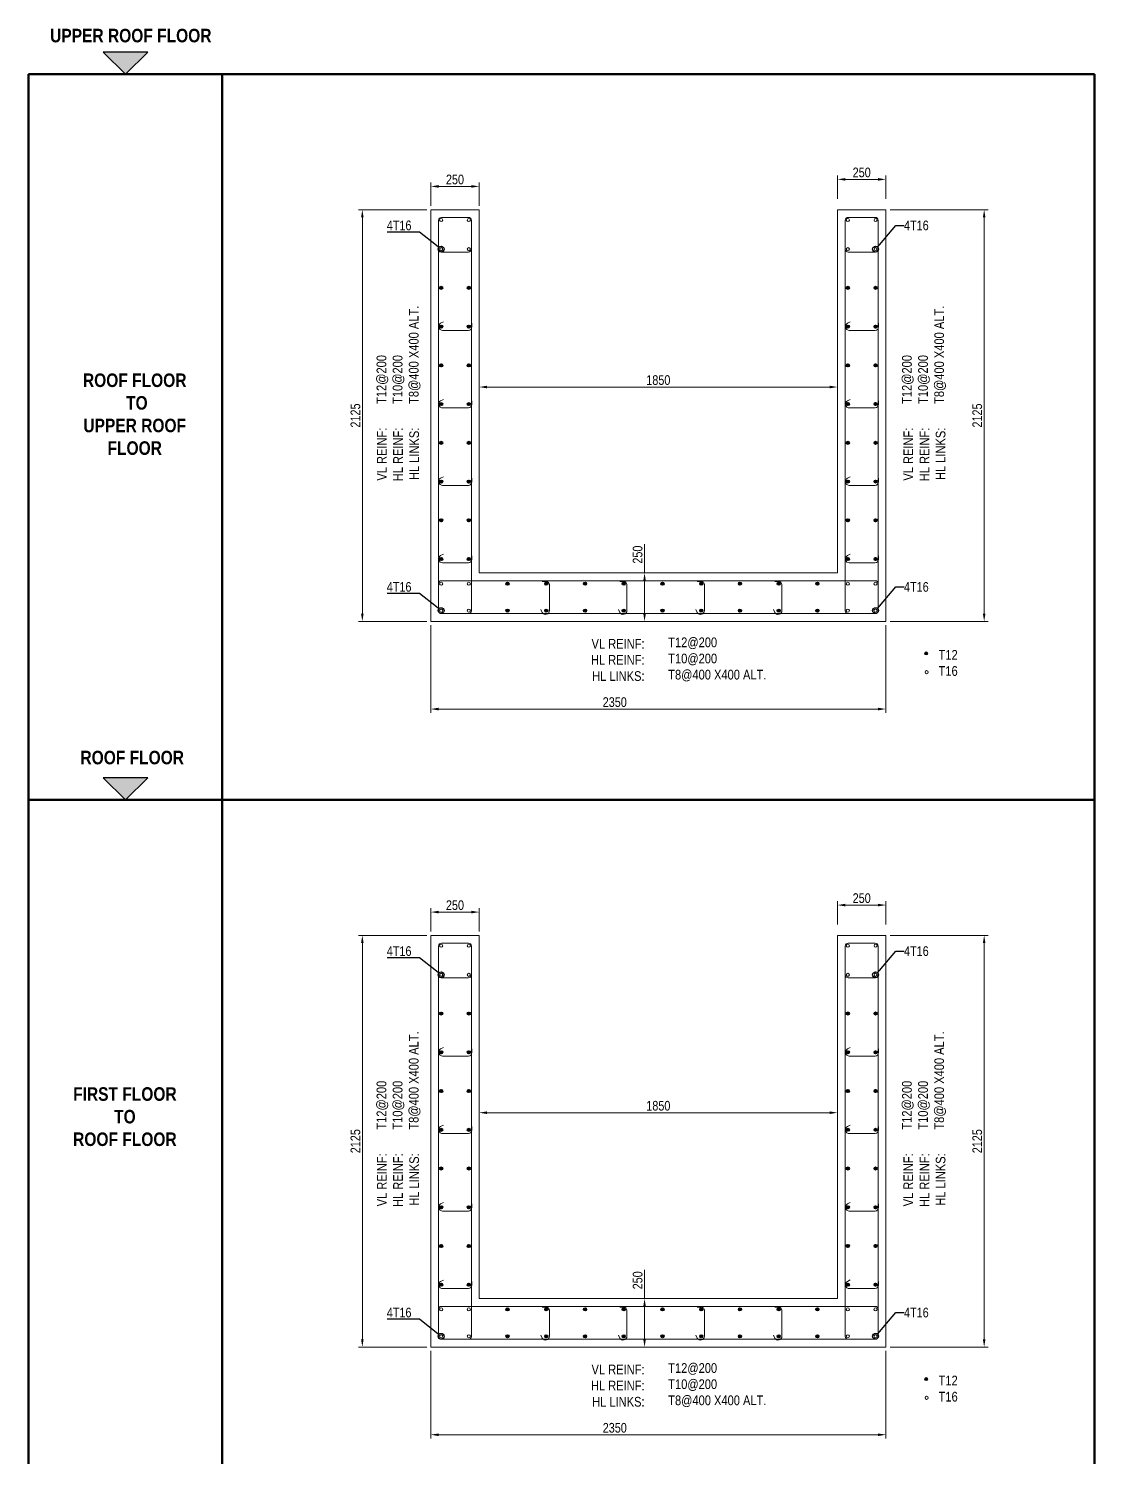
# Model space of a CAD drawing. Header units: millimetres. Extents: x 8553 to 24500, y -16719 to -3498.
# Drawn here: x 8553 to 14056, y -11961 to -4585 of the extents above; entities that cross this region are included whole.
import ezdxf
from ezdxf import colors
from ezdxf.entities.mleader import LeaderData, LeaderLine
from ezdxf.math import Vec2, Vec3

# ---------------------------------------------------------------- set-up
doc = ezdxf.new("R2010")
doc.units = ezdxf.units.MM
doc.header["$LTSCALE"] = 50
doc.header["$PDMODE"] = 35
for name, color, linetype, lineweight in [('A-ANNO-DIMS', 211, 'Continuous', 9), ('A-DETL', 90, 'Continuous', 9), ('A-DETL-GENF', 92, 'Continuous', 9), ('G-ANNO-TEXT', 231, 'Continuous', 9), ('S-COL', 3, 'Continuous', 13)]:
    doc.layers.add(name, color=color, linetype=linetype, lineweight=lineweight)
doc.styles.add('Arial', font='arial.ttf', dxfattribs={"width": 0.8, "height": 50})
doc.styles.add('Arial Narrow_1', font='ARIALN.TTF', dxfattribs={"height": 50})
doc.styles.add('Arial Narrow_B_2', font='ARIALNB.TTF', dxfattribs={"height": 70})
doc.styles.add('style1', font='arial.ttf', dxfattribs={"width": 0.8, "height": 62.5})
doc.dimstyles.new('WYE_STANDARD_-_2_5mm', dxfattribs={"dimscale": 304.8, "dimtxt": 51.01297, "dimasz": 0.131234, "dimexe": 0.065617, "dimexo": 0.065617, "dimgap": 0.032808, "dimtad": 1, "dimdec": 0, "dimzin": 0, "dimdsep": 46, "dimtxsty": 'Arial', "dimsah": 1, "dimcen": 0.09, "dimazin": 0, "dimtfac": 1, "dimtdec": 4, "dimtix": 1, "dimtmove": 0, "dimatfit": 3, "dimfxl": 1, "dimtvp": 1, "dimtolj": 1, "dimtzin": 0, "dimlwd": 13, "dimlwe": 13, "dimarcsym": 2})

# ---------------------------------------------------------------- blocks, each defined once
blk = doc.blocks.new('*D15')
at = {"layer": 'A-ANNO-DIMS', "color": 0, "lineweight": 13, "transparency": 16777216}
for p, q in [((13002.3, -9266), (13506.8, -9266)), ((13486.8, -9306), (13486.8, -11351.1)), ((13002.3, -11391.1), (13506.8, -11391.1))]:
    blk.add_line(p, q, dxfattribs=at)
at = {"layer": 'A-ANNO-DIMS', "color": 0, "transparency": 16777216}
for points in [[(13480.1, -9306), (13493.5, -9306), (13486.8, -9266)], [(13480.1, -11351.1), (13493.5, -11351.1), (13486.8, -11391.1)]]:
    blk.add_solid(points, dxfattribs=at)
at = {"layer": 'Defpoints', "color": 0, "transparency": 16777216}
for p in [(12982.3, -9266), (12982.3, -11391.1), (13486.8, -11391.1)]:
    blk.add_point(p, dxfattribs=at)
at = {"layer": 'A-ANNO-DIMS', "color": 0, "lineweight": 13, "transparency": 16777216, "insert": (13451.3, -10328.5), "char_height": 50, "attachment_point": 5, "rotation": 90, "style": 'Arial'}
blk.add_mtext('\\A1;2125', dxfattribs=at)
blk = doc.blocks.new('*D16')
at = {"layer": 'A-ANNO-DIMS', "color": 0, "lineweight": 13, "transparency": 16777216}
for p, q in [((10629.5, -11411.1), (10629.5, -11863.8)), ((12979.4, -11411.1), (12979.4, -11863.8)), ((12939.4, -11843.8), (10669.5, -11843.8))]:
    blk.add_line(p, q, dxfattribs=at)
at = {"layer": 'A-ANNO-DIMS', "color": 0, "transparency": 16777216}
for points in [[(10669.5, -11837.2), (10669.5, -11850.5), (10629.5, -11843.8)], [(12939.4, -11837.2), (12939.4, -11850.5), (12979.4, -11843.8)]]:
    blk.add_solid(points, dxfattribs=at)
at = {"layer": 'Defpoints', "color": 0, "transparency": 16777216}
for p in [(10629.5, -11391.1), (12979.4, -11391.1), (10629.5, -11843.8)]:
    blk.add_point(p, dxfattribs=at)
at = {"layer": 'A-ANNO-DIMS', "color": 0, "lineweight": 13, "transparency": 16777216, "insert": (11579.5, -11808.3), "char_height": 50, "attachment_point": 5, "style": 'Arial'}
blk.add_mtext('\\A1;2350', dxfattribs=at)
blk = doc.blocks.new('*D17')
at = {"layer": 'A-ANNO-DIMS', "color": 0, "lineweight": 13, "transparency": 16777216}
for p, q in [((12729.5, -9209.7), (12729.5, -9089.5)), ((12939.4, -9109.5), (12769.5, -9109.5)), ((12979.4, -9209.7), (12979.4, -9089.5))]:
    blk.add_line(p, q, dxfattribs=at)
at = {"layer": 'A-ANNO-DIMS', "color": 0, "transparency": 16777216}
for points in [[(12769.5, -9102.9), (12769.5, -9116.2), (12729.5, -9109.5)], [(12939.4, -9102.9), (12939.4, -9116.2), (12979.4, -9109.5)]]:
    blk.add_solid(points, dxfattribs=at)
at = {"layer": 'Defpoints', "color": 0, "transparency": 16777216}
for p in [(12729.5, -9109.5), (12729.5, -9229.7), (12979.4, -9229.7)]:
    blk.add_point(p, dxfattribs=at)
at = {"layer": 'A-ANNO-DIMS', "color": 0, "lineweight": 13, "transparency": 16777216, "insert": (12854.5, -9074), "char_height": 50, "attachment_point": 5, "style": 'Arial'}
blk.add_mtext('\\A1;250', dxfattribs=at)
blk = doc.blocks.new('*D18')
at = {"layer": 'A-ANNO-DIMS', "color": 0, "lineweight": 13, "transparency": 16777216}
for p, q in [((10629.5, -9246), (10629.5, -9125.8)), ((10839.5, -9145.8), (10669.5, -9145.8)), ((10879.5, -9246), (10879.5, -9125.8))]:
    blk.add_line(p, q, dxfattribs=at)
at = {"layer": 'A-ANNO-DIMS', "color": 0, "transparency": 16777216}
for points in [[(10669.5, -9139.1), (10669.5, -9152.5), (10629.5, -9145.8)], [(10839.5, -9139.1), (10839.5, -9152.5), (10879.5, -9145.8)]]:
    blk.add_solid(points, dxfattribs=at)
at = {"layer": 'Defpoints', "color": 0, "transparency": 16777216}
for p in [(10629.5, -9145.8), (10629.5, -9266), (10879.5, -9266)]:
    blk.add_point(p, dxfattribs=at)
at = {"layer": 'A-ANNO-DIMS', "color": 0, "lineweight": 13, "transparency": 16777216, "insert": (10754.5, -9110.3), "char_height": 50, "attachment_point": 5, "style": 'Arial'}
blk.add_mtext('\\A1;250', dxfattribs=at)
blk = doc.blocks.new('*D19')
at = {"layer": 'A-ANNO-DIMS', "color": 0, "lineweight": 13, "transparency": 16777216}
for p, q in [((10609.5, -9266), (10256.3, -9266)), ((10276.3, -9306), (10276.3, -11351.1)), ((10609.5, -11391.1), (10256.3, -11391.1))]:
    blk.add_line(p, q, dxfattribs=at)
at = {"layer": 'A-ANNO-DIMS', "color": 0, "transparency": 16777216}
for points in [[(10269.6, -9306), (10282.9, -9306), (10276.3, -9266)], [(10269.6, -11351.1), (10282.9, -11351.1), (10276.3, -11391.1)]]:
    blk.add_solid(points, dxfattribs=at)
at = {"layer": 'Defpoints', "color": 0, "transparency": 16777216}
for p in [(10629.5, -9266), (10276.3, -11391.1), (10629.5, -11391.1)]:
    blk.add_point(p, dxfattribs=at)
at = {"layer": 'A-ANNO-DIMS', "color": 0, "lineweight": 13, "transparency": 16777216, "insert": (10240.7, -10328.5), "char_height": 50, "attachment_point": 5, "rotation": 90, "style": 'Arial'}
blk.add_mtext('\\A1;2125', dxfattribs=at)
blk = doc.blocks.new('*D21')
at = {"layer": 'A-ANNO-DIMS', "color": 0, "lineweight": 13, "transparency": 16777216}
for p, q in [((10879.5, -10183.6), (10879.5, -10161.4)), ((12729.5, -10183.5), (12729.5, -10161.4)), ((12689.5, -10181.4), (10919.5, -10181.4))]:
    blk.add_line(p, q, dxfattribs=at)
at = {"layer": 'A-ANNO-DIMS', "color": 0, "transparency": 16777216}
for points in [[(10919.5, -10174.8), (10919.5, -10188.1), (10879.5, -10181.4)], [(12689.5, -10174.8), (12689.5, -10188.1), (12729.5, -10181.4)]]:
    blk.add_solid(points, dxfattribs=at)
at = {"layer": 'Defpoints', "color": 0, "transparency": 16777216}
for p in [(10879.5, -10181.4), (10879.5, -10203.6), (12729.5, -10203.5)]:
    blk.add_point(p, dxfattribs=at)
at = {"layer": 'A-ANNO-DIMS', "color": 0, "lineweight": 13, "transparency": 16777216, "insert": (11804.5, -10145.9), "char_height": 50, "attachment_point": 5, "style": 'Arial'}
blk.add_mtext('\\A1;1850', dxfattribs=at)
blk = doc.blocks.new('*D20')
at = {"layer": 'A-ANNO-DIMS', "color": 0, "lineweight": 13, "transparency": 16777216}
for p, q in [((11733.3, -11141.1), (11733.3, -10992.2)), ((11723.9, -11141.1), (11713.3, -11141.1)), ((11733.3, -11351.1), (11733.3, -11181.1)), ((11723.9, -11391.1), (11713.3, -11391.1))]:
    blk.add_line(p, q, dxfattribs=at)
at = {"layer": 'A-ANNO-DIMS', "color": 0, "transparency": 16777216}
for points in [[(11726.6, -11181.1), (11739.9, -11181.1), (11733.3, -11141.1)], [(11726.6, -11351.1), (11739.9, -11351.1), (11733.3, -11391.1)]]:
    blk.add_solid(points, dxfattribs=at)
at = {"layer": 'Defpoints', "color": 0, "transparency": 16777216}
for p in [(11743.9, -11141.1), (11733.3, -11391.1), (11743.9, -11391.1)]:
    blk.add_point(p, dxfattribs=at)
at = {"layer": 'A-ANNO-DIMS', "color": 0, "lineweight": 13, "transparency": 16777216, "insert": (11697.7, -11046.7), "char_height": 50, "attachment_point": 5, "rotation": 90, "style": 'Arial'}
blk.add_mtext('\\A1;250', dxfattribs=at)
blk = doc.blocks.new('_DotBlank')
at = {"color": 0, "linetype": 'ByBlock', "lineweight": -2}
blk.add_line((-0.5, 0), (-1, 0), dxfattribs=at)
blk.add_circle((0, 0), 0.5, dxfattribs=at)
blk = doc.blocks.new('*D54')
at = {"layer": 'A-ANNO-DIMS', "color": 0, "lineweight": 13, "transparency": 16777216}
for p, q in [((13002.3, -5519.8), (13506.8, -5519.8)), ((13486.8, -5559.8), (13486.8, -7604.9)), ((13002.3, -7644.9), (13506.8, -7644.9))]:
    blk.add_line(p, q, dxfattribs=at)
at = {"layer": 'A-ANNO-DIMS', "color": 0, "transparency": 16777216}
for points in [[(13480.1, -5559.8), (13493.5, -5559.8), (13486.8, -5519.8)], [(13480.1, -7604.9), (13493.5, -7604.9), (13486.8, -7644.9)]]:
    blk.add_solid(points, dxfattribs=at)
at = {"layer": 'Defpoints', "color": 0, "transparency": 16777216}
for p in [(12982.3, -5519.8), (12982.3, -7644.9), (13486.8, -7644.9)]:
    blk.add_point(p, dxfattribs=at)
at = {"layer": 'A-ANNO-DIMS', "color": 0, "lineweight": 13, "transparency": 16777216, "insert": (13451.3, -6582.3), "char_height": 50, "attachment_point": 5, "rotation": 90, "style": 'Arial'}
blk.add_mtext('\\A1;2125', dxfattribs=at)
blk = doc.blocks.new('*D55')
at = {"layer": 'A-ANNO-DIMS', "color": 0, "lineweight": 13, "transparency": 16777216}
for p, q in [((10629.5, -7664.9), (10629.5, -8117.6)), ((12979.4, -7664.9), (12979.4, -8117.6)), ((12939.4, -8097.6), (10669.5, -8097.6))]:
    blk.add_line(p, q, dxfattribs=at)
at = {"layer": 'A-ANNO-DIMS', "color": 0, "transparency": 16777216}
for points in [[(10669.5, -8091), (10669.5, -8104.3), (10629.5, -8097.6)], [(12939.4, -8091), (12939.4, -8104.3), (12979.4, -8097.6)]]:
    blk.add_solid(points, dxfattribs=at)
at = {"layer": 'Defpoints', "color": 0, "transparency": 16777216}
for p in [(10629.5, -7644.9), (12979.4, -7644.9), (10629.5, -8097.6)]:
    blk.add_point(p, dxfattribs=at)
at = {"layer": 'A-ANNO-DIMS', "color": 0, "lineweight": 13, "transparency": 16777216, "insert": (11579.5, -8062.1), "char_height": 50, "attachment_point": 5, "style": 'Arial'}
blk.add_mtext('\\A1;2350', dxfattribs=at)
blk = doc.blocks.new('*D56')
at = {"layer": 'A-ANNO-DIMS', "color": 0, "lineweight": 13, "transparency": 16777216}
for p, q in [((12729.5, -5463.5), (12729.5, -5343.3)), ((12939.4, -5363.3), (12769.5, -5363.3)), ((12979.4, -5463.5), (12979.4, -5343.3))]:
    blk.add_line(p, q, dxfattribs=at)
at = {"layer": 'A-ANNO-DIMS', "color": 0, "transparency": 16777216}
for points in [[(12769.5, -5356.6), (12769.5, -5370), (12729.5, -5363.3)], [(12939.4, -5356.6), (12939.4, -5370), (12979.4, -5363.3)]]:
    blk.add_solid(points, dxfattribs=at)
at = {"layer": 'Defpoints', "color": 0, "transparency": 16777216}
for p in [(12729.5, -5363.3), (12729.5, -5483.5), (12979.4, -5483.5)]:
    blk.add_point(p, dxfattribs=at)
at = {"layer": 'A-ANNO-DIMS', "color": 0, "lineweight": 13, "transparency": 16777216, "insert": (12854.5, -5327.8), "char_height": 50, "attachment_point": 5, "style": 'Arial'}
blk.add_mtext('\\A1;250', dxfattribs=at)
blk = doc.blocks.new('*D57')
at = {"layer": 'A-ANNO-DIMS', "color": 0, "lineweight": 13, "transparency": 16777216}
for p, q in [((10629.5, -5499.8), (10629.5, -5379.6)), ((10879.5, -5499.8), (10879.5, -5379.6)), ((10839.5, -5399.6), (10669.5, -5399.6))]:
    blk.add_line(p, q, dxfattribs=at)
at = {"layer": 'A-ANNO-DIMS', "color": 0, "transparency": 16777216}
for points in [[(10669.5, -5392.9), (10669.5, -5406.3), (10629.5, -5399.6)], [(10839.5, -5392.9), (10839.5, -5406.3), (10879.5, -5399.6)]]:
    blk.add_solid(points, dxfattribs=at)
at = {"layer": 'Defpoints', "color": 0, "transparency": 16777216}
for p in [(10629.5, -5399.6), (10629.5, -5519.8), (10879.5, -5519.8)]:
    blk.add_point(p, dxfattribs=at)
at = {"layer": 'A-ANNO-DIMS', "color": 0, "lineweight": 13, "transparency": 16777216, "insert": (10754.5, -5364.1), "char_height": 50, "attachment_point": 5, "style": 'Arial'}
blk.add_mtext('\\A1;250', dxfattribs=at)
blk = doc.blocks.new('*D58')
at = {"layer": 'A-ANNO-DIMS', "color": 0, "lineweight": 13, "transparency": 16777216}
for p, q in [((10609.5, -5519.8), (10256.3, -5519.8)), ((10276.3, -5559.8), (10276.3, -7604.9)), ((10609.5, -7644.9), (10256.3, -7644.9))]:
    blk.add_line(p, q, dxfattribs=at)
at = {"layer": 'A-ANNO-DIMS', "color": 0, "transparency": 16777216}
for points in [[(10269.6, -5559.8), (10282.9, -5559.8), (10276.3, -5519.8)], [(10269.6, -7604.9), (10282.9, -7604.9), (10276.3, -7644.9)]]:
    blk.add_solid(points, dxfattribs=at)
at = {"layer": 'Defpoints', "color": 0, "transparency": 16777216}
for p in [(10629.5, -5519.8), (10276.3, -7644.9), (10629.5, -7644.9)]:
    blk.add_point(p, dxfattribs=at)
at = {"layer": 'A-ANNO-DIMS', "color": 0, "lineweight": 13, "transparency": 16777216, "insert": (10240.7, -6582.3), "char_height": 50, "attachment_point": 5, "rotation": 90, "style": 'Arial'}
blk.add_mtext('\\A1;2125', dxfattribs=at)
blk = doc.blocks.new('*D60')
at = {"layer": 'A-ANNO-DIMS', "color": 0, "lineweight": 13, "transparency": 16777216}
for p, q in [((10879.5, -6437.4), (10879.5, -6415.2)), ((12729.5, -6437.3), (12729.5, -6415.2)), ((12689.5, -6435.2), (10919.5, -6435.2))]:
    blk.add_line(p, q, dxfattribs=at)
at = {"layer": 'A-ANNO-DIMS', "color": 0, "transparency": 16777216}
for points in [[(10919.5, -6428.6), (10919.5, -6441.9), (10879.5, -6435.2)], [(12689.5, -6428.6), (12689.5, -6441.9), (12729.5, -6435.2)]]:
    blk.add_solid(points, dxfattribs=at)
at = {"layer": 'Defpoints', "color": 0, "transparency": 16777216}
for p in [(10879.5, -6435.2), (10879.5, -6457.4), (12729.5, -6457.3)]:
    blk.add_point(p, dxfattribs=at)
at = {"layer": 'A-ANNO-DIMS', "color": 0, "lineweight": 13, "transparency": 16777216, "insert": (11804.5, -6399.7), "char_height": 50, "attachment_point": 5, "style": 'Arial'}
blk.add_mtext('\\A1;1850', dxfattribs=at)
blk = doc.blocks.new('*D59')
at = {"layer": 'A-ANNO-DIMS', "color": 0, "lineweight": 13, "transparency": 16777216}
for p, q in [((11733.3, -7394.9), (11733.3, -7246)), ((11723.9, -7394.9), (11713.3, -7394.9)), ((11733.3, -7604.9), (11733.3, -7434.9)), ((11723.9, -7644.9), (11713.3, -7644.9))]:
    blk.add_line(p, q, dxfattribs=at)
at = {"layer": 'A-ANNO-DIMS', "color": 0, "transparency": 16777216}
for points in [[(11726.6, -7434.9), (11739.9, -7434.9), (11733.3, -7394.9)], [(11726.6, -7604.9), (11739.9, -7604.9), (11733.3, -7644.9)]]:
    blk.add_solid(points, dxfattribs=at)
at = {"layer": 'Defpoints', "color": 0, "transparency": 16777216}
for p in [(11743.9, -7394.9), (11733.3, -7644.9), (11743.9, -7644.9)]:
    blk.add_point(p, dxfattribs=at)
at = {"layer": 'A-ANNO-DIMS', "color": 0, "lineweight": 13, "transparency": 16777216, "insert": (11697.7, -7300.4), "char_height": 50, "attachment_point": 5, "rotation": 90, "style": 'Arial'}
blk.add_mtext('\\A1;250', dxfattribs=at)

msp = doc.modelspace()

# ---------------------------------------------------------------- hatches: boundary and pattern name
at = {"layer": 'A-DETL-GENF'}
for points in [[(9052.9, -4820.8), (9167.9, -4705.8), (8937.9, -4705.8)], [(9052.9, -8567), (9167.9, -8452), (8937.9, -8452)]]:
    msp.add_hatch(color=7, dxfattribs=at).paths.add_polyline_path(points, flags=0)
for points in [[(10691, -5923.4, 1), (10675, -5923.4, 1)], [(10833.9, -5923.4, 1), (10817.9, -5923.4, 1)], [(12791.1, -5923.3, 1), (12775.1, -5923.3, 1)], [(12934, -5923.3, 1), (12918, -5923.3, 1)], [(10691, -6123.4, 1), (10675, -6123.4, 1)], [(10833.9, -6123.4, 1), (10817.9, -6123.4, 1)], [(12791.1, -6123.3, 1), (12775.1, -6123.3, 1)], [(12934, -6123.3, 1), (12918, -6123.3, 1)], [(10691, -6323.4, 1), (10675, -6323.4, 1)], [(10833.9, -6323.4, 1), (10817.9, -6323.4, 1)], [(12791.1, -6323.3, 1), (12775.1, -6323.3, 1)], [(12934, -6323.3, 1), (12918, -6323.3, 1)], [(10691, -6523.4, 1), (10675, -6523.4, 1)], [(10833.9, -6523.4, 1), (10817.9, -6523.4, 1)], [(12791.1, -6523.3, 1), (12775.1, -6523.3, 1)], [(12934, -6523.3, 1), (12918, -6523.3, 1)], [(10691, -6723.4, 1), (10675, -6723.4, 1)], [(10833.9, -6723.4, 1), (10817.9, -6723.4, 1)], [(12791.1, -6723.3, 1), (12775.1, -6723.3, 1)], [(12934, -6723.3, 1), (12918, -6723.3, 1)], [(10691, -6923.4, 1), (10675, -6923.4, 1)], [(10833.9, -6923.4, 1), (10817.9, -6923.4, 1)], [(12791.1, -6923.3, 1), (12775.1, -6923.3, 1)], [(12934, -6923.3, 1), (12918, -6923.3, 1)], [(10691, -7123.4, 1), (10675, -7123.4, 1)], [(10833.9, -7123.4, 1), (10817.9, -7123.4, 1)], [(12791.1, -7123.3, 1), (12775.1, -7123.3, 1)], [(12934, -7123.3, 1), (12918, -7123.3, 1)], [(10691, -7323.4, 1), (10675, -7323.4, 1)], [(10833.9, -7323.4, 1), (10817.9, -7323.4, 1)], [(12791.1, -7323.3, 1), (12775.1, -7323.3, 1)], [(12934, -7323.3, 1), (12918, -7323.3, 1)], [(11025.9, -7442.5, 1), (11025.9, -7458.5, 1)], [(11225.9, -7442.5, 1), (11225.9, -7458.5, 1)], [(11425.9, -7442.5, 1), (11425.9, -7458.5, 1)], [(11625.9, -7442.5, 1), (11625.9, -7458.5, 1)], [(11825.9, -7442.5, 1), (11825.9, -7458.5, 1)], [(12025.9, -7442.5, 1), (12025.9, -7458.5, 1)], [(12225.9, -7442.5, 1), (12225.9, -7458.5, 1)], [(12425.9, -7442.5, 1), (12425.9, -7458.5, 1)], [(12625.9, -7442.5, 1), (12625.9, -7458.5, 1)], [(11025.9, -7597.3, -1), (11025.9, -7581.3, -1)], [(11225.9, -7597.3, -1), (11225.9, -7581.3, -1)], [(11425.9, -7597.3, -1), (11425.9, -7581.3, -1)], [(11625.9, -7597.3, -1), (11625.9, -7581.3, -1)], [(11825.9, -7597.3, -1), (11825.9, -7581.3, -1)], [(12025.9, -7597.3, -1), (12025.9, -7581.3, -1)], [(12225.9, -7597.3, -1), (12225.9, -7581.3, -1)], [(12425.9, -7597.3, -1), (12425.9, -7581.3, -1)], [(12625.9, -7597.3, -1), (12625.9, -7581.3, -1)], [(13195.1, -7810.1, 1), (13179.1, -7810.1, 1)], [(10691, -9669.6, 1), (10675, -9669.6, 1)], [(10833.9, -9669.6, 1), (10817.9, -9669.6, 1)], [(12791.1, -9669.5, 1), (12775.1, -9669.5, 1)], [(12934, -9669.5, 1), (12918, -9669.5, 1)], [(10691, -9869.6, 1), (10675, -9869.6, 1)], [(10833.9, -9869.6, 1), (10817.9, -9869.6, 1)], [(12791.1, -9869.5, 1), (12775.1, -9869.5, 1)], [(12934, -9869.5, 1), (12918, -9869.5, 1)], [(10691, -10069.6, 1), (10675, -10069.6, 1)], [(10833.9, -10069.6, 1), (10817.9, -10069.6, 1)], [(12791.1, -10069.5, 1), (12775.1, -10069.5, 1)], [(12934, -10069.5, 1), (12918, -10069.5, 1)], [(10691, -10269.6, 1), (10675, -10269.6, 1)], [(10833.9, -10269.6, 1), (10817.9, -10269.6, 1)], [(12791.1, -10269.5, 1), (12775.1, -10269.5, 1)], [(12934, -10269.5, 1), (12918, -10269.5, 1)], [(10691, -10469.6, 1), (10675, -10469.6, 1)], [(10833.9, -10469.6, 1), (10817.9, -10469.6, 1)], [(12791.1, -10469.5, 1), (12775.1, -10469.5, 1)], [(12934, -10469.5, 1), (12918, -10469.5, 1)], [(10691, -10669.6, 1), (10675, -10669.6, 1)], [(10833.9, -10669.6, 1), (10817.9, -10669.6, 1)], [(12791.1, -10669.5, 1), (12775.1, -10669.5, 1)], [(12934, -10669.5, 1), (12918, -10669.5, 1)], [(10691, -10869.6, 1), (10675, -10869.6, 1)], [(10833.9, -10869.6, 1), (10817.9, -10869.6, 1)], [(12791.1, -10869.5, 1), (12775.1, -10869.5, 1)], [(12934, -10869.5, 1), (12918, -10869.5, 1)], [(10691, -11069.6, 1), (10675, -11069.6, 1)], [(10833.9, -11069.6, 1), (10817.9, -11069.6, 1)], [(12791.1, -11069.5, 1), (12775.1, -11069.5, 1)], [(12934, -11069.5, 1), (12918, -11069.5, 1)], [(11025.9, -11188.7, 1), (11025.9, -11204.7, 1)], [(11225.9, -11188.7, 1), (11225.9, -11204.7, 1)], [(11425.9, -11188.7, 1), (11425.9, -11204.7, 1)], [(11625.9, -11188.7, 1), (11625.9, -11204.7, 1)], [(11825.9, -11188.7, 1), (11825.9, -11204.7, 1)], [(12025.9, -11188.7, 1), (12025.9, -11204.7, 1)], [(12225.9, -11188.7, 1), (12225.9, -11204.7, 1)], [(12425.9, -11188.7, 1), (12425.9, -11204.7, 1)], [(12625.9, -11188.7, 1), (12625.9, -11204.7, 1)], [(11025.9, -11343.5, -1), (11025.9, -11327.5, -1)], [(11225.9, -11343.5, -1), (11225.9, -11327.5, -1)], [(11425.9, -11343.5, -1), (11425.9, -11327.5, -1)], [(11625.9, -11343.5, -1), (11625.9, -11327.5, -1)], [(11825.9, -11343.5, -1), (11825.9, -11327.5, -1)], [(12025.9, -11343.5, -1), (12025.9, -11327.5, -1)], [(12225.9, -11343.5, -1), (12225.9, -11327.5, -1)], [(12425.9, -11343.5, -1), (12425.9, -11327.5, -1)], [(12625.9, -11343.5, -1), (12625.9, -11327.5, -1)], [(13195.1, -11556.3, 1), (13179.1, -11556.3, 1)]]:
    msp.add_hatch(color=4, dxfattribs=at).paths.add_polyline_path(points)

# ---------------------------------------------------------------- linework, layer by layer
for centre in [(10683, -5923.4), (10825.9, -5923.4), (12783.1, -5923.3), (12926, -5923.3), (10683, -6123.4), (10825.9, -6123.4), (12783.1, -6123.3), (12926, -6123.3), (10683, -6323.4), (10825.9, -6323.4), (12783.1, -6323.3), (12926, -6323.3), (10683, -6523.4), (10825.9, -6523.4), (12783.1, -6523.3), (12926, -6523.3), (10683, -6723.4), (10825.9, -6723.4), (12783.1, -6723.3), (12926, -6723.3), (10683, -6923.4), (10825.9, -6923.4), (12783.1, -6923.3), (12926, -6923.3), (10683, -7123.4), (10825.9, -7123.4), (12783.1, -7123.3), (12926, -7123.3), (10683, -7323.4), (10825.9, -7323.4), (12783.1, -7323.3), (12926, -7323.3), (11025.9, -7450.5), (11225.9, -7450.5), (11425.9, -7450.5), (11625.9, -7450.5), (11825.9, -7450.5), (12025.9, -7450.5), (12225.9, -7450.5), (12425.9, -7450.5), (12625.9, -7450.5), (11025.9, -7589.3), (11225.9, -7589.3), (11425.9, -7589.3), (11625.9, -7589.3), (11825.9, -7589.3), (12025.9, -7589.3), (12225.9, -7589.3), (12425.9, -7589.3), (12625.9, -7589.3), (10683, -9669.6), (10825.9, -9669.6), (12783.1, -9669.5), (12926, -9669.5), (10683, -9869.6), (10825.9, -9869.6), (12783.1, -9869.5), (12926, -9869.5), (10683, -10069.6), (10825.9, -10069.6), (12783.1, -10069.5), (12926, -10069.5), (10683, -10269.6), (10825.9, -10269.6), (12783.1, -10269.5), (12926, -10269.5), (10683, -10469.6), (10825.9, -10469.6), (12783.1, -10469.5), (12926, -10469.5), (10683, -10669.6), (10825.9, -10669.6), (12783.1, -10669.5), (12926, -10669.5), (10683, -10869.6), (10825.9, -10869.6), (12783.1, -10869.5), (12926, -10869.5), (10683, -11069.6), (10825.9, -11069.6), (12783.1, -11069.5), (12926, -11069.5), (11025.9, -11196.7), (11225.9, -11196.7), (11425.9, -11196.7), (11625.9, -11196.7), (11825.9, -11196.7), (12025.9, -11196.7), (12225.9, -11196.7), (12425.9, -11196.7), (12625.9, -11196.7), (11025.9, -11335.5), (11225.9, -11335.5), (11425.9, -11335.5), (11625.9, -11335.5), (11825.9, -11335.5), (12025.9, -11335.5), (12225.9, -11335.5), (12425.9, -11335.5), (12625.9, -11335.5)]:
    msp.add_circle(centre, 8)
at = {"layer": 'A-DETL', "lineweight": 30}
for p, q in [((8937.9, -4705.8), (9052.9, -4820.8)), ((9167.9, -4705.8), (8937.9, -4705.8)), ((9052.9, -4820.8), (9167.9, -4705.8)), ((8937.9, -8452), (9052.9, -8567)), ((9167.9, -8452), (8937.9, -8452)), ((9052.9, -8567), (9167.9, -8452))]:
    msp.add_line(p, q, dxfattribs=at)
at = {"layer": 'A-DETL', "lineweight": 50}
for p, q in [((8552.9, -4820.8), (8552.9, -16719.4)), ((8552.9, -4820.8), (14056.1, -4820.8)), ((8552.9, -4820.8), (9552.9, -4820.8)), ((9552.9, -4820.8), (9552.9, -16719.4)), ((14056.1, -4820.8), (14056.1, -16719.4)), ((8552.9, -8567), (14056.1, -8567)), ((8552.9, -8567), (14056.1, -8567)), ((8552.9, -8567), (9552.9, -8567))]:
    msp.add_line(p, q, dxfattribs=at)
at = {"layer": 'A-DETL-GENF', "color": 2}
for centre in [(10683, -5573.4), (10825.9, -5573.4), (12783.1, -5573.3), (12926, -5573.3), (10683, -5723.4), (10825.9, -5723.4), (12783.1, -5723.3), (12926, -5723.3), (10683, -5923.4), (10825.9, -5923.4), (12783.1, -5923.3), (12926, -5923.3), (10683, -6123.4), (10825.9, -6123.4), (12783.1, -6123.3), (12926, -6123.3), (10683, -6323.4), (10825.9, -6323.4), (12783.1, -6323.3), (12926, -6323.3), (10683, -6523.4), (10825.9, -6523.4), (12783.1, -6523.3), (12926, -6523.3), (10683, -6723.4), (10825.9, -6723.4), (12783.1, -6723.3), (12926, -6723.3), (10683, -6923.4), (10825.9, -6923.4), (12783.1, -6923.3), (12926, -6923.3), (10683, -7123.4), (10825.9, -7123.4), (12783.1, -7123.3), (12926, -7123.3), (10683, -7323.4), (10825.9, -7323.4), (12783.1, -7323.3), (12926, -7323.3), (10683.1, -7450.5), (10825.9, -7450.5), (12783.1, -7450.5), (12925.8, -7450.5), (10683, -7589.3), (10825.9, -7589.3), (12783.1, -7589.3), (12925.8, -7589.3), (13187.1, -7810.1), (13189.5, -7907), (10683, -9319.6), (10825.9, -9319.6), (12783.1, -9319.5), (12926, -9319.5), (10683, -9469.6), (10825.9, -9469.6), (12783.1, -9469.5), (12926, -9469.5), (10683, -9669.6), (10825.9, -9669.6), (12783.1, -9669.5), (12926, -9669.5), (10683, -9869.6), (10825.9, -9869.6), (12783.1, -9869.5), (12926, -9869.5), (10683, -10069.6), (10825.9, -10069.6), (12783.1, -10069.5), (12926, -10069.5), (10683, -10269.6), (10825.9, -10269.6), (12783.1, -10269.5), (12926, -10269.5), (10683, -10469.6), (10825.9, -10469.6), (12783.1, -10469.5), (12926, -10469.5), (10683, -10669.6), (10825.9, -10669.6), (12783.1, -10669.5), (12926, -10669.5), (10683, -10869.6), (10825.9, -10869.6), (12783.1, -10869.5), (12926, -10869.5), (10683, -11069.6), (10825.9, -11069.6), (12783.1, -11069.5), (12926, -11069.5), (10683.1, -11196.7), (10825.9, -11196.7), (12783.1, -11196.7), (12925.8, -11196.7), (10683, -11335.5), (10825.9, -11335.5), (12783.1, -11335.5), (12925.8, -11335.5), (13187.1, -11556.3), (13189.5, -11653.2)]:
    msp.add_circle(centre, 8, dxfattribs=at)
at = {"layer": 'S-COL'}
for points in [[(10879.5, -5519.8), (10879.5, -7394.9), (12729.6, -7394.9), (12729.5, -5519.8), (12979.4, -5519.8), (12979.4, -7644.9), (10629.5, -7644.9), (10629.5, -5519.8), (10879.5, -5519.8)], [(10629.5, -7644.9), (10629.5, -5519.8), (10879.5, -5519.8)], [(10879.5, -5519.8), (10879.5, -7394.9), (12729.6, -7394.9), (12729.5, -5519.8)], [(10879.5, -9266), (10879.5, -11141.1), (12729.6, -11141.1), (12729.5, -9266), (12979.4, -9266), (12979.4, -11391.1), (10629.5, -11391.1), (10629.5, -9266), (10879.5, -9266)], [(10629.5, -11391.1), (10629.5, -9266), (10879.5, -9266)], [(10879.5, -9266), (10879.5, -11141.1), (12729.6, -11141.1), (12729.5, -9266)]]:
    msp.add_lwpolyline(points, dxfattribs=at)
for points in [[(10839.5, -5724.1), (10839.5, -5574.8, 0.414214), (10824.5, -5559.8), (10684.5, -5559.8, 0.414213), (10669.5, -5574.8), (10669.5, -5724.1, 0.414214), (10684.5, -5739.1), (10824.5, -5739.1, 0.414214)], [(12769.5, -7589.9, 0.414214), (12784.5, -7604.9), (12924.4, -7604.9, 0.414213), (12939.4, -7589.9), (12939.4, -5574.8, 0.414214), (12924.4, -5559.8), (12784.5, -5559.8, 0.414214), (12769.5, -5574.8)], [(12939.5, -5724.1), (12939.5, -5574.8, 0.414214), (12924.5, -5559.8), (12784.5, -5559.8, 0.414213), (12769.5, -5574.8), (12769.5, -5724.1, 0.414214), (12784.5, -5739.1), (12924.5, -5739.1, 0.414214)], [(12924.4, -7434.9), (10684.5, -7434.9, 0.414214), (10669.5, -7449.9), (10669.5, -7589.9, 0.414214), (10684.5, -7604.9), (12924.4, -7604.9, 0.414214), (12939.4, -7589.9), (12939.4, -7449.9, 0.414214)], [(10839.5, -9470.3), (10839.5, -9321, 0.414214), (10824.5, -9306), (10684.5, -9306, 0.414213), (10669.5, -9321), (10669.5, -9470.3, 0.414214), (10684.5, -9485.3), (10824.5, -9485.3, 0.414214)], [(12769.5, -11336.1, 0.414214), (12784.5, -11351.1), (12924.4, -11351.1, 0.414213), (12939.4, -11336.1), (12939.4, -9321, 0.414214), (12924.4, -9306), (12784.5, -9306, 0.414214), (12769.5, -9321)], [(12939.5, -9470.3), (12939.5, -9321, 0.414214), (12924.5, -9306), (12784.5, -9306, 0.414213), (12769.5, -9321), (12769.5, -9470.3, 0.414214), (12784.5, -9485.3), (12924.5, -9485.3, 0.414214)], [(12924.4, -11181.1), (10684.5, -11181.1, 0.414214), (10669.5, -11196.1), (10669.5, -11336.1, 0.414214), (10684.5, -11351.1), (12924.4, -11351.1, 0.414214), (12939.4, -11336.1), (12939.4, -11196.1, 0.414214)]]:
    msp.add_lwpolyline(points, format="xyb", close=True, dxfattribs=at)
for points in [[(10669.5, -5724.1), (10669.5, -7589.9, 0.414214), (10684.5, -7604.9), (10824.5, -7604.9, 0.414214), (10839.5, -7589.9), (10839.5, -5724.1)], [(10840.9, -6106), (10840.9, -6124.9, -0.433862), (10824.1, -6142.8), (10690.6, -6143, -0.762368), (10680.3, -6105.8), (10695.1, -6098.8)], [(12941, -6106), (12941, -6124.9, -0.433862), (12924.2, -6142.8), (12790.6, -6143, -0.762368), (12780.4, -6105.8), (12795.2, -6098.8)], [(10840.9, -6506), (10840.9, -6524.9, -0.433862), (10824.1, -6542.8), (10690.6, -6543, -0.762368), (10680.3, -6505.8), (10695.1, -6498.8)], [(12941, -6506), (12941, -6524.9, -0.433862), (12924.2, -6542.8), (12790.6, -6543, -0.762368), (12780.4, -6505.8), (12795.2, -6498.8)], [(10840.9, -6906), (10840.9, -6924.9, -0.433862), (10824.1, -6942.8), (10690.6, -6943, -0.762368), (10680.3, -6905.8), (10695.1, -6898.8)], [(12941, -6906), (12941, -6924.9, -0.433862), (12924.2, -6942.8), (12790.6, -6943, -0.762368), (12780.4, -6905.8), (12795.2, -6898.8)], [(10840.9, -7306), (10840.9, -7324.9, -0.433862), (10824.1, -7342.8), (10690.6, -7343, -0.762368), (10680.3, -7305.8), (10695.1, -7298.8)], [(12941, -7306), (12941, -7324.9, -0.433862), (12924.2, -7342.8), (12790.6, -7343, -0.762368), (12780.4, -7305.8), (12795.2, -7298.8)], [(11205.5, -7438.7), (11224.4, -7438.7, -0.433862), (11242.3, -7455.4), (11242.5, -7589, -0.762368), (11205.3, -7599.2), (11198.3, -7584.4)], [(11605.5, -7438.7), (11624.4, -7438.7, -0.433862), (11642.3, -7455.4), (11642.5, -7589, -0.762368), (11605.3, -7599.2), (11598.3, -7584.4)], [(12005.5, -7438.7), (12024.4, -7438.7, -0.433862), (12042.3, -7455.4), (12042.5, -7589, -0.762368), (12005.3, -7599.2), (11998.3, -7584.4)], [(12405.5, -7438.7), (12424.4, -7438.7, -0.433862), (12442.3, -7455.4), (12442.5, -7589, -0.762368), (12405.3, -7599.2), (12398.3, -7584.4)], [(10669.5, -9470.3), (10669.5, -11336.1, 0.414214), (10684.5, -11351.1), (10824.5, -11351.1, 0.414214), (10839.5, -11336.1), (10839.5, -9470.3)], [(10840.9, -9852.2), (10840.9, -9871.1, -0.433862), (10824.1, -9889), (10690.6, -9889.2, -0.762368), (10680.3, -9852), (10695.1, -9845.1)], [(12941, -9852.2), (12941, -9871.1, -0.433862), (12924.2, -9889), (12790.6, -9889.2, -0.762368), (12780.4, -9852), (12795.2, -9845)], [(10840.9, -10252.2), (10840.9, -10271.1, -0.433862), (10824.1, -10289), (10690.6, -10289.2, -0.762368), (10680.3, -10252), (10695.1, -10245.1)], [(12941, -10252.2), (12941, -10271.1, -0.433862), (12924.2, -10289), (12790.6, -10289.2, -0.762368), (12780.4, -10252), (12795.2, -10245)], [(10840.9, -10652.2), (10840.9, -10671.1, -0.433862), (10824.1, -10689), (10690.6, -10689.2, -0.762368), (10680.3, -10652), (10695.1, -10645.1)], [(12941, -10652.2), (12941, -10671.1, -0.433862), (12924.2, -10689), (12790.6, -10689.2, -0.762368), (12780.4, -10652), (12795.2, -10645)], [(10840.9, -11052.2), (10840.9, -11071.1, -0.433862), (10824.1, -11089), (10690.6, -11089.2, -0.762368), (10680.3, -11052), (10695.1, -11045.1)], [(12941, -11052.2), (12941, -11071.1, -0.433862), (12924.2, -11089), (12790.6, -11089.2, -0.762368), (12780.4, -11052), (12795.2, -11045)], [(11205.5, -11184.9), (11224.4, -11184.9, -0.433862), (11242.3, -11201.6), (11242.5, -11335.2, -0.762368), (11205.3, -11345.4), (11198.3, -11330.6)], [(11605.5, -11184.9), (11624.4, -11184.9, -0.433862), (11642.3, -11201.6), (11642.5, -11335.2, -0.762368), (11605.3, -11345.4), (11598.3, -11330.6)], [(12005.5, -11184.9), (12024.4, -11184.9, -0.433862), (12042.3, -11201.6), (12042.5, -11335.2, -0.762368), (12005.3, -11345.4), (11998.3, -11330.6)], [(12405.5, -11184.9), (12424.4, -11184.9, -0.433862), (12442.3, -11201.6), (12442.5, -11335.2, -0.762368), (12405.3, -11345.4), (12398.3, -11330.6)]]:
    msp.add_lwpolyline(points, format="xyb", dxfattribs=at)

# ---------------------------------------------------------------- texts
at = {"layer": 'G-ANNO-TEXT', "color": 7, "lineweight": 13, "char_height": 70, "attachment_point": 1, "style": 'Arial Narrow_B_2'}
for s, insert, width in [('UPPER ROOF FLOOR', (8664.3, -4585.9), 1123.988), ('ROOF FLOOR', (8820.8, -8313), 809.704)]:
    msp.add_mtext(s, dxfattribs=dict(at, insert=insert, width=width))
at = {"layer": 'G-ANNO-TEXT', "color": 7, "char_height": 50, "rotation": 90, "style": 'Arial Narrow_1'}
for s, insert, width, attachment_point in [('T12@200 \\PT10@200 \\PT8@400 X400 ALT.', (10576.6, -6522.5), 509.664, 7), ('T12@200 \\PT10@200 \\PT8@400 X400 ALT.', (13062.8, -6522.5), 509.664, 1), ('\\pxqr;VL REINF: HL REINF: HL LINKS:', (10569.4, -6955.2), 310.241, 7), ('\\pxqr;VL REINF: HL REINF: HL LINKS:', (13070, -6955.2), 310.241, 1), ('T12@200 \\PT10@200 \\PT8@400 X400 ALT.', (10576.6, -10268.8), 509.664, 7), ('T12@200 \\PT10@200 \\PT8@400 X400 ALT.', (13062.8, -10268.8), 509.664, 1), ('\\pxqr;VL REINF: HL REINF: HL LINKS:', (10569.4, -10701.4), 310.241, 7), ('\\pxqr;VL REINF: HL REINF: HL LINKS:', (13070, -10701.4), 310.241, 1)]:
    msp.add_mtext(s, dxfattribs=dict(at, insert=insert, width=width, attachment_point=attachment_point))
at = {"layer": 'G-ANNO-TEXT', "color": 7, "attachment_point": 1}
for s, insert, char_height, width, style in [('\\pxqc;ROOF FLOOR\\P TO \\PUPPER ROOF FLOOR', (8722.6, -6365.3), 70, 756.574, 'Arial Narrow_B_2'), ('\\pxqr;VL REINF: HL REINF: HL LINKS:', (11423, -7735.6), 50, 310.241, 'Arial Narrow_1'), ('T12@200 \\PT10@200 \\PT8@400 X400 ALT.', (11855.6, -7728.3), 50, 509.664, 'Arial Narrow_1'), ('T12\\PT16', (13251.5, -7792.8), 50, 558.507, 'Arial Narrow_1'), ('\\pxqc;FIRST FLOOR  \\PTO \\PROOF FLOOR', (8672, -10050), 70, 756.574, 'Arial Narrow_B_2'), ('\\pxqr;VL REINF: HL REINF: HL LINKS:', (11423, -11481.8), 50, 310.241, 'Arial Narrow_1'), ('T12@200 \\PT10@200 \\PT8@400 X400 ALT.', (11855.6, -11474.5), 50, 509.664, 'Arial Narrow_1'), ('T12\\PT16', (13251.5, -11539), 50, 558.507, 'Arial Narrow_1')]:
    msp.add_mtext(s, dxfattribs=dict(at, insert=insert, char_height=char_height, width=width, style=style))

# ---------------------------------------------------------------- dimensions: what is measured, and where the dimension line sits
at = {"layer": 'A-ANNO-DIMS', "lineweight": 13}
for base, p1, p2, picture, middle in [((12729.5, -5363.3), (12979.4, -5483.5), (12729.5, -5483.5), '*D56', (12854.5, -5327.8)), ((10629.5, -5399.6), (10879.5, -5519.8), (10629.5, -5519.8), '*D57', (10754.5, -5364.1)), ((10879.5, -6435.2), (12729.5, -6457.3), (10879.5, -6457.4), '*D60', (11804.5, -6399.7)), ((12729.5, -9109.5), (12979.4, -9229.7), (12729.5, -9229.7), '*D17', (12854.5, -9074)), ((10629.5, -9145.8), (10879.5, -9266), (10629.5, -9266), '*D18', (10754.5, -9110.3)), ((10879.5, -10181.4), (12729.5, -10203.5), (10879.5, -10203.6), '*D21', (11804.5, -10145.9))]:
    dim = msp.add_linear_dim(base=base, p1=p1, p2=p2, dimstyle='WYE_STANDARD_-_2_5mm', override={"dimpost": '<>', "dimfxl": 600}, dxfattribs=at)
    dim.commit()
    dim.dimension.update_dxf_attribs({"geometry": picture, "text_midpoint": middle})
for base, p1, p2, picture, middle in [((10276.3, -7644.9), (10629.5, -5519.8), (10629.5, -7644.9), '*D58', (10240.7, -6582.3)), ((13486.8, -7644.9), (12982.3, -5519.8), (12982.3, -7644.9), '*D54', (13451.3, -6582.3)), ((10276.3, -11391.1), (10629.5, -9266), (10629.5, -11391.1), '*D19', (10240.7, -10328.5)), ((13486.8, -11391.1), (12982.3, -9266), (12982.3, -11391.1), '*D15', (13451.3, -10328.5))]:
    dim = msp.add_linear_dim(base=base, p1=p1, p2=p2, angle=270, dimstyle='WYE_STANDARD_-_2_5mm', override={"dimpost": '<>', "dimfxl": 600}, dxfattribs=at)
    dim.commit()
    dim.dimension.update_dxf_attribs({"geometry": picture, "text_midpoint": middle})
for base, p1, p2, picture, middle in [((11733.3, -7644.9), (11743.9, -7394.9), (11743.9, -7644.9), '*D59', (11733.3, -7300.4)), ((11733.3, -11391.1), (11743.9, -11141.1), (11743.9, -11391.1), '*D20', (11733.3, -11046.7))]:
    dim = msp.add_linear_dim(base=base, p1=p1, p2=p2, angle=270, dimstyle='WYE_STANDARD_-_2_5mm', override={"dimpost": '<>', "dimfxl": 600}, dxfattribs=at)
    dim.commit()
    dim.dimension.update_dxf_attribs({"geometry": picture, "text_midpoint": middle, "dimtype": 160})
for base, p1, p2, picture, middle in [((10629.5, -8097.6), (12979.4, -7644.9), (10629.5, -7644.9), '*D55', (11579.5, -8097.6)), ((10629.5, -11843.8), (12979.4, -11391.1), (10629.5, -11391.1), '*D16', (11579.5, -11843.8))]:
    dim = msp.add_linear_dim(base=base, p1=p1, p2=p2, dimstyle='WYE_STANDARD_-_2_5mm', override={"dimpost": '<>', "dimfxl": 600}, dxfattribs=at)
    dim.commit()
    dim.dimension.update_dxf_attribs({"geometry": picture, "text_midpoint": middle, "dimtype": 160})

# ---------------------------------------------------------------- leaders
ml = msp.add_multileader_mtext('Standard', dxfattribs=at)
ml.set_content('4T16', color=256, style='style1')
ml.set_leader_properties()
ml.set_arrow_properties(name='DOTBLANK')
ml.build(insert=Vec2(0, 0))
ml.multileader.update_dxf_attribs({"text_right_attachment_type": 6, "dogleg_length": 0.36, "arrow_head_size": 30})
ctx = ml.context
ctx.base_point, ctx.char_height, ctx.arrow_head_size, ctx.landing_gap_size, ctx.plane_origin = Vec3(10405.8, -5601.3), 50, 30, 0.09, Vec3(10337.3, -6391.7)
ctx.right_attachment, ctx.text_align_type = 6, 2
notes = []
notes.append((ctx, [(0, (1, 1, 0), (10571.8, -5635.9), (-1, 0), 41.7, [(0, [(10683, -5723.4)], 0, [])])]))
ctx.mtext.insert, ctx.mtext.alignment, ctx.mtext.flow_direction = Vec3(10529.9, -5575.9), 3, 5
ml = msp.add_multileader_mtext('Standard', dxfattribs=at)
ml.set_content('4T16', color=256, style='style1')
ml.set_leader_properties()
ml.set_arrow_properties(name='DOTBLANK')
ml.build(insert=Vec2(0, 0))
ml.multileader.update_dxf_attribs({"text_right_attachment_type": 6, "dogleg_length": 0.36, "arrow_head_size": 30})
ctx = ml.context
ctx.base_point, ctx.char_height, ctx.arrow_head_size, ctx.landing_gap_size, ctx.plane_origin = Vec3(13073, -5601.3), 50, 30, 0.09, Vec3(13004.4, -6391.7)
ctx.right_attachment = 6
notes.append((ctx, [(1, (1, 1, 0), (13031.2, -5601.3), (1, 0), 41.7, [(0, [(12926, -5723.3)], 0, [])])]))
ctx.mtext.insert, ctx.mtext.flow_direction = Vec3(13073.1, -5575.9), 5
ml = msp.add_multileader_mtext('Standard', dxfattribs=at)
ml.set_content('4T16', color=256, style='style1')
ml.set_leader_properties()
ml.set_arrow_properties(name='DOTBLANK')
ml.build(insert=Vec2(0, 0))
ml.multileader.update_dxf_attribs({"text_right_attachment_type": 6, "dogleg_length": 0.36, "arrow_head_size": 30})
ctx = ml.context
ctx.base_point, ctx.char_height, ctx.arrow_head_size, ctx.landing_gap_size, ctx.plane_origin = Vec3(10405.8, -7467.3), 50, 30, 0.09, Vec3(10337.3, -8257.7)
ctx.right_attachment, ctx.text_align_type = 6, 2
notes.append((ctx, [(0, (1, 1, 0), (10571.8, -7501.9), (-1, 0), 41.7, [(0, [(10683, -7589.3)], 0, [])])]))
ctx.mtext.insert, ctx.mtext.alignment, ctx.mtext.flow_direction = Vec3(10529.9, -7441.9), 3, 5
ml = msp.add_multileader_mtext('Standard', dxfattribs=at)
ml.set_content('4T16', color=256, style='style1')
ml.set_leader_properties()
ml.set_arrow_properties(name='DOTBLANK')
ml.build(insert=Vec2(0, 0))
ml.multileader.update_dxf_attribs({"text_right_attachment_type": 6, "dogleg_length": 0.36, "arrow_head_size": 30})
ctx = ml.context
ctx.base_point, ctx.char_height, ctx.arrow_head_size, ctx.landing_gap_size, ctx.plane_origin = Vec3(13073, -7467.3), 50, 30, 0.09, Vec3(13004.4, -8257.7)
ctx.right_attachment = 6
notes.append((ctx, [(1, (1, 1, 0), (13031.2, -7467.3), (1, 0), 41.7, [(0, [(12926, -7589.3)], 0, [])])]))
ctx.mtext.insert, ctx.mtext.flow_direction = Vec3(13073.1, -7441.9), 5
ml = msp.add_multileader_mtext('Standard', dxfattribs=at)
ml.set_content('4T16', color=256, style='style1')
ml.set_leader_properties()
ml.set_arrow_properties(name='DOTBLANK')
ml.build(insert=Vec2(0, 0))
ml.multileader.update_dxf_attribs({"text_right_attachment_type": 6, "dogleg_length": 0.36, "arrow_head_size": 30})
ctx = ml.context
ctx.base_point, ctx.char_height, ctx.arrow_head_size, ctx.landing_gap_size, ctx.plane_origin = Vec3(10405.8, -9347.5), 50, 30, 0.09, Vec3(10337.3, -10137.9)
ctx.right_attachment, ctx.text_align_type = 6, 2
notes.append((ctx, [(0, (1, 1, 0), (10571.8, -9382.1), (-1, 0), 41.7, [(0, [(10683, -9469.6)], 0, [])])]))
ctx.mtext.insert, ctx.mtext.alignment, ctx.mtext.flow_direction = Vec3(10529.9, -9322.1), 3, 5
ml = msp.add_multileader_mtext('Standard', dxfattribs=at)
ml.set_content('4T16', color=256, style='style1')
ml.set_leader_properties()
ml.set_arrow_properties(name='DOTBLANK')
ml.build(insert=Vec2(0, 0))
ml.multileader.update_dxf_attribs({"text_right_attachment_type": 6, "dogleg_length": 0.36, "arrow_head_size": 30})
ctx = ml.context
ctx.base_point, ctx.char_height, ctx.arrow_head_size, ctx.landing_gap_size, ctx.plane_origin = Vec3(13073, -9347.5), 50, 30, 0.09, Vec3(13004.4, -10137.9)
ctx.right_attachment = 6
notes.append((ctx, [(1, (1, 1, 0), (13031.2, -9347.5), (1, 0), 41.7, [(0, [(12926, -9469.5)], 0, [])])]))
ctx.mtext.insert, ctx.mtext.flow_direction = Vec3(13073.1, -9322.1), 5
ml = msp.add_multileader_mtext('Standard', dxfattribs=at)
ml.set_content('4T16', color=256, style='style1')
ml.set_leader_properties()
ml.set_arrow_properties(name='DOTBLANK')
ml.build(insert=Vec2(0, 0))
ml.multileader.update_dxf_attribs({"text_right_attachment_type": 6, "dogleg_length": 0.36, "arrow_head_size": 30})
ctx = ml.context
ctx.base_point, ctx.char_height, ctx.arrow_head_size, ctx.landing_gap_size, ctx.plane_origin = Vec3(10405.8, -11213.5), 50, 30, 0.09, Vec3(10337.3, -12003.9)
ctx.right_attachment, ctx.text_align_type = 6, 2
notes.append((ctx, [(0, (1, 1, 0), (10571.8, -11248.1), (-1, 0), 41.7, [(0, [(10683, -11335.6)], 0, [])])]))
ctx.mtext.insert, ctx.mtext.alignment, ctx.mtext.flow_direction = Vec3(10529.9, -11188.1), 3, 5
ml = msp.add_multileader_mtext('Standard', dxfattribs=at)
ml.set_content('4T16', color=256, style='style1')
ml.set_leader_properties()
ml.set_arrow_properties(name='DOTBLANK')
ml.build(insert=Vec2(0, 0))
ml.multileader.update_dxf_attribs({"text_right_attachment_type": 6, "dogleg_length": 0.36, "arrow_head_size": 30})
ctx = ml.context
ctx.base_point, ctx.char_height, ctx.arrow_head_size, ctx.landing_gap_size, ctx.plane_origin = Vec3(13073, -11213.5), 50, 30, 0.09, Vec3(13004.4, -12003.9)
ctx.right_attachment = 6
notes.append((ctx, [(1, (1, 1, 0), (13031.2, -11213.5), (1, 0), 41.7, [(0, [(12926, -11335.5)], 0, [])])]))
ctx.mtext.insert, ctx.mtext.flow_direction = Vec3(13073.1, -11188.1), 5
for ctx, leaders in notes:
    for number, flags, end, landing, length, lines in leaders:
        leader = LeaderData()
        leader.index, (leader.has_last_leader_line, leader.has_dogleg_vector, leader.attachment_direction) = number, flags
        leader.last_leader_point, leader.dogleg_vector, leader.dogleg_length = Vec3(end), Vec3(landing), length
        for number, points, colour, breaks in lines:
            line = LeaderLine()
            line.index, line.vertices, line.color, line.breaks = number, Vec3.list(points), colors.encode_raw_color(colour), breaks
            leader.lines.append(line)
        ctx.leaders.append(leader)

doc.saveas('drawing.dxf')
